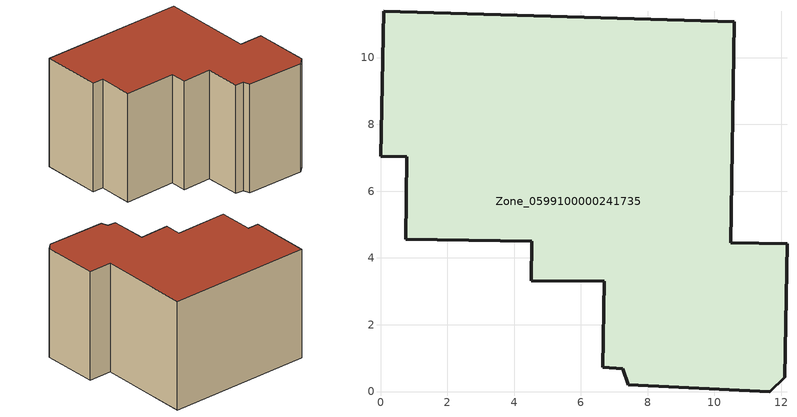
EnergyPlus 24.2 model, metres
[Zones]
Zone_0599100000241735
 floor ground (C_G): 12.1,0.43 11.66,0 7.42,0.2 7.25,0.68 6.65,0.73 6.7,3.3 4.51,3.31 4.53,4.5 0.75,4.56 0.79,7.03 0,7.04 0.1,11.38 10.6,11.07 10.48,4.46 12.17,4.43 z0
 wall outside (C_F): 0,7.04 0.79,7.03 0.75,4.56 4.53,4.5 4.51,3.31 6.7,3.3 6.65,0.73 7.25,0.68 7.42,0.2 11.66,0 12.1,0.43 12.17,4.43 10.48,4.46 10.6,11.07 0.1,11.38 0,7.04 z0:8.03
 roof outside (C_R): 7.25,0.68 7.42,0.2 11.66,0 12.1,0.43 12.17,4.43 10.48,4.46 10.6,11.07 0.1,11.38 0,7.04 0.79,7.03 0.75,4.56 4.53,4.5 4.51,3.31 6.7,3.3 6.65,0.73 z8.03
[BUILDING]
Pand.0599100000241735: North Axis=0; Terrain=City; Loads Convergence Tolerance Value=0.04; Temperature Convergence Tolerance Value=0.4; Solar Distribution=FullExterior; Maximum Number of Warmup Days=25; Minimum Number of Warmup Days=1
[Site:Location]
Rotterdam.The.Hague.AP_ZH_NLD Design_Conditions: Latitude=51.96; Longitude=4.45; Time Zone=1; Elevation=-4.5
[SITE:GROUNDTEMPERATURE:BUILDINGSURFACE]
18, 18, 18, 18, 18, 18, 18, 18, 18, 18, 18, 18
[MATERIAL] Thermal Absorptance=0.9; Solar Absorptance=0.7; Visible Absorptance=0.7
Name | Roughness | Thickness | Conductivity | Density | Specific Heat
G.TC.1946-1964 | MediumSmooth | 0.15 | 1 | 540 | 1210
F.TC.1946-1964 | Rough | 0.3 | 0.857143 | 1920 | 840
R.TC.1946-1964 | MediumRough | 0.2 | 0.235294 | 1500 | 1000
[CONSTRUCTION]
C_G: G.TC.1946-1964
C_F: F.TC.1946-1964
C_R: R.TC.1946-1964
[ZONE]
Zone_0599100000241735: Type=1; Multiplier=1; Ceiling Height=Autocalculate; Volume=Autocalculate; Floor Area=autocalculate; Part of Total Floor Area=Yes
[ZONEINFILTRATION:DESIGNFLOWRATE]
Infil_Zone_0599100000241735: Zone or ZoneList or Space or SpaceList=Zone_0599100000241735; Schedule=AlwaysOn; Design Flow Rate Calculation Method=Flow/Area; Flow Rate per Floor Area=0.003; Constant Term Coefficient=1; Temperature Term Coefficient=0; Velocity Term Coefficient=0; Velocity Squared Term Coefficient=0
[HVACTEMPLATE:ZONE:IDEALLOADSAIRSYSTEM]
Zone_0599100000241735: Maximum Heating Supply Air Temperature=50; Minimum Cooling Supply Air Temperature=13; Maximum Heating Supply Air Humidity Ratio=0.0156; Minimum Cooling Supply Air Humidity Ratio=0.0077; Heating Limit=NoLimit; Cooling Limit=NoLimit; Dehumidification Control Type=ConstantSensibleHeatRatio; Cooling Sensible Heat Ratio=0.7; Dehumidification Setpoint=60; Humidification Control Type=None; Humidification Setpoint=30; Outdoor Air Method=None; Outdoor Air Flow Rate per Person=0.00944; Outdoor Air Flow Rate per Zone Floor Area=0; Outdoor Air Flow Rate per Zone=0; Demand Controlled Ventilation Type=None; Outdoor Air Economizer Type=NoEconomizer; Heat Recovery Type=None; Sensible Heat Recovery Effectiveness=0.7; Latent Heat Recovery Effectiveness=0.65
[ZONECONTROL:THERMOSTAT]
ThermostatControl_Zone_0599100000241735: Zone or ZoneList=Zone_0599100000241735; Control Type Schedule=DualSetpointControlType; Control 1=Thermostat_Zone_0599100000241735; Temperature Difference Between Cutout And Setpoint=0
[THERMOSTATSETPOINT:DUALSETPOINT]
Thermostat_Zone_0599100000241735: Heating Setpoint Temperature Schedule=HeatingSetpoint_Zone_0599100000241735; Cooling Setpoint Temperature Schedule=CoolingSetpoint_Zone_0599100000241735
[SCHEDULE:COMPACT]
HeatingSetpoint_Zone_0599100000241735: Through: 12/31, For: AllDays, Until: 24:00, 21
CoolingSetpoint_Zone_0599100000241735: Through: 12/31, For: AllDays, Until: 24:00, 24
DualSetpointControlType: Through: 12/31, For: AllDays, Until: 24:00, 4
AlwaysOn: Through: 12/31, For: AllDays, Until: 24:00, 1
